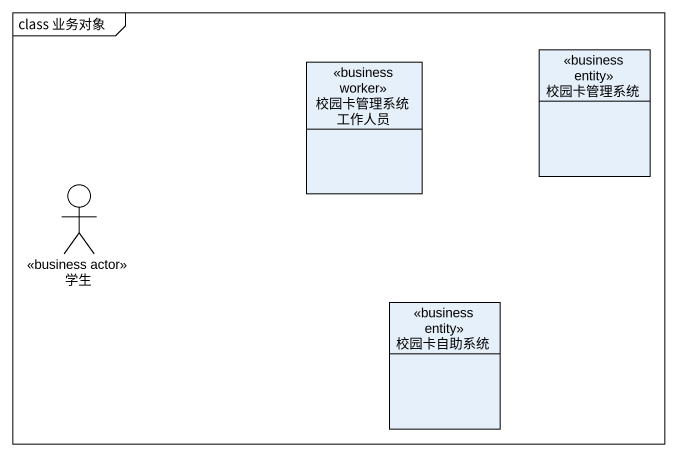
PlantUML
@startuml
mainframe class 业务对象
allowmixing
hide circle
hide empty members
class 校园卡管理系统 <<business entity>>
class 校园卡管理系统工作人员 <<business worker>>
actor 学生 <<business actor>>
class 校园卡自助系统 <<business entity>>
@enduml
